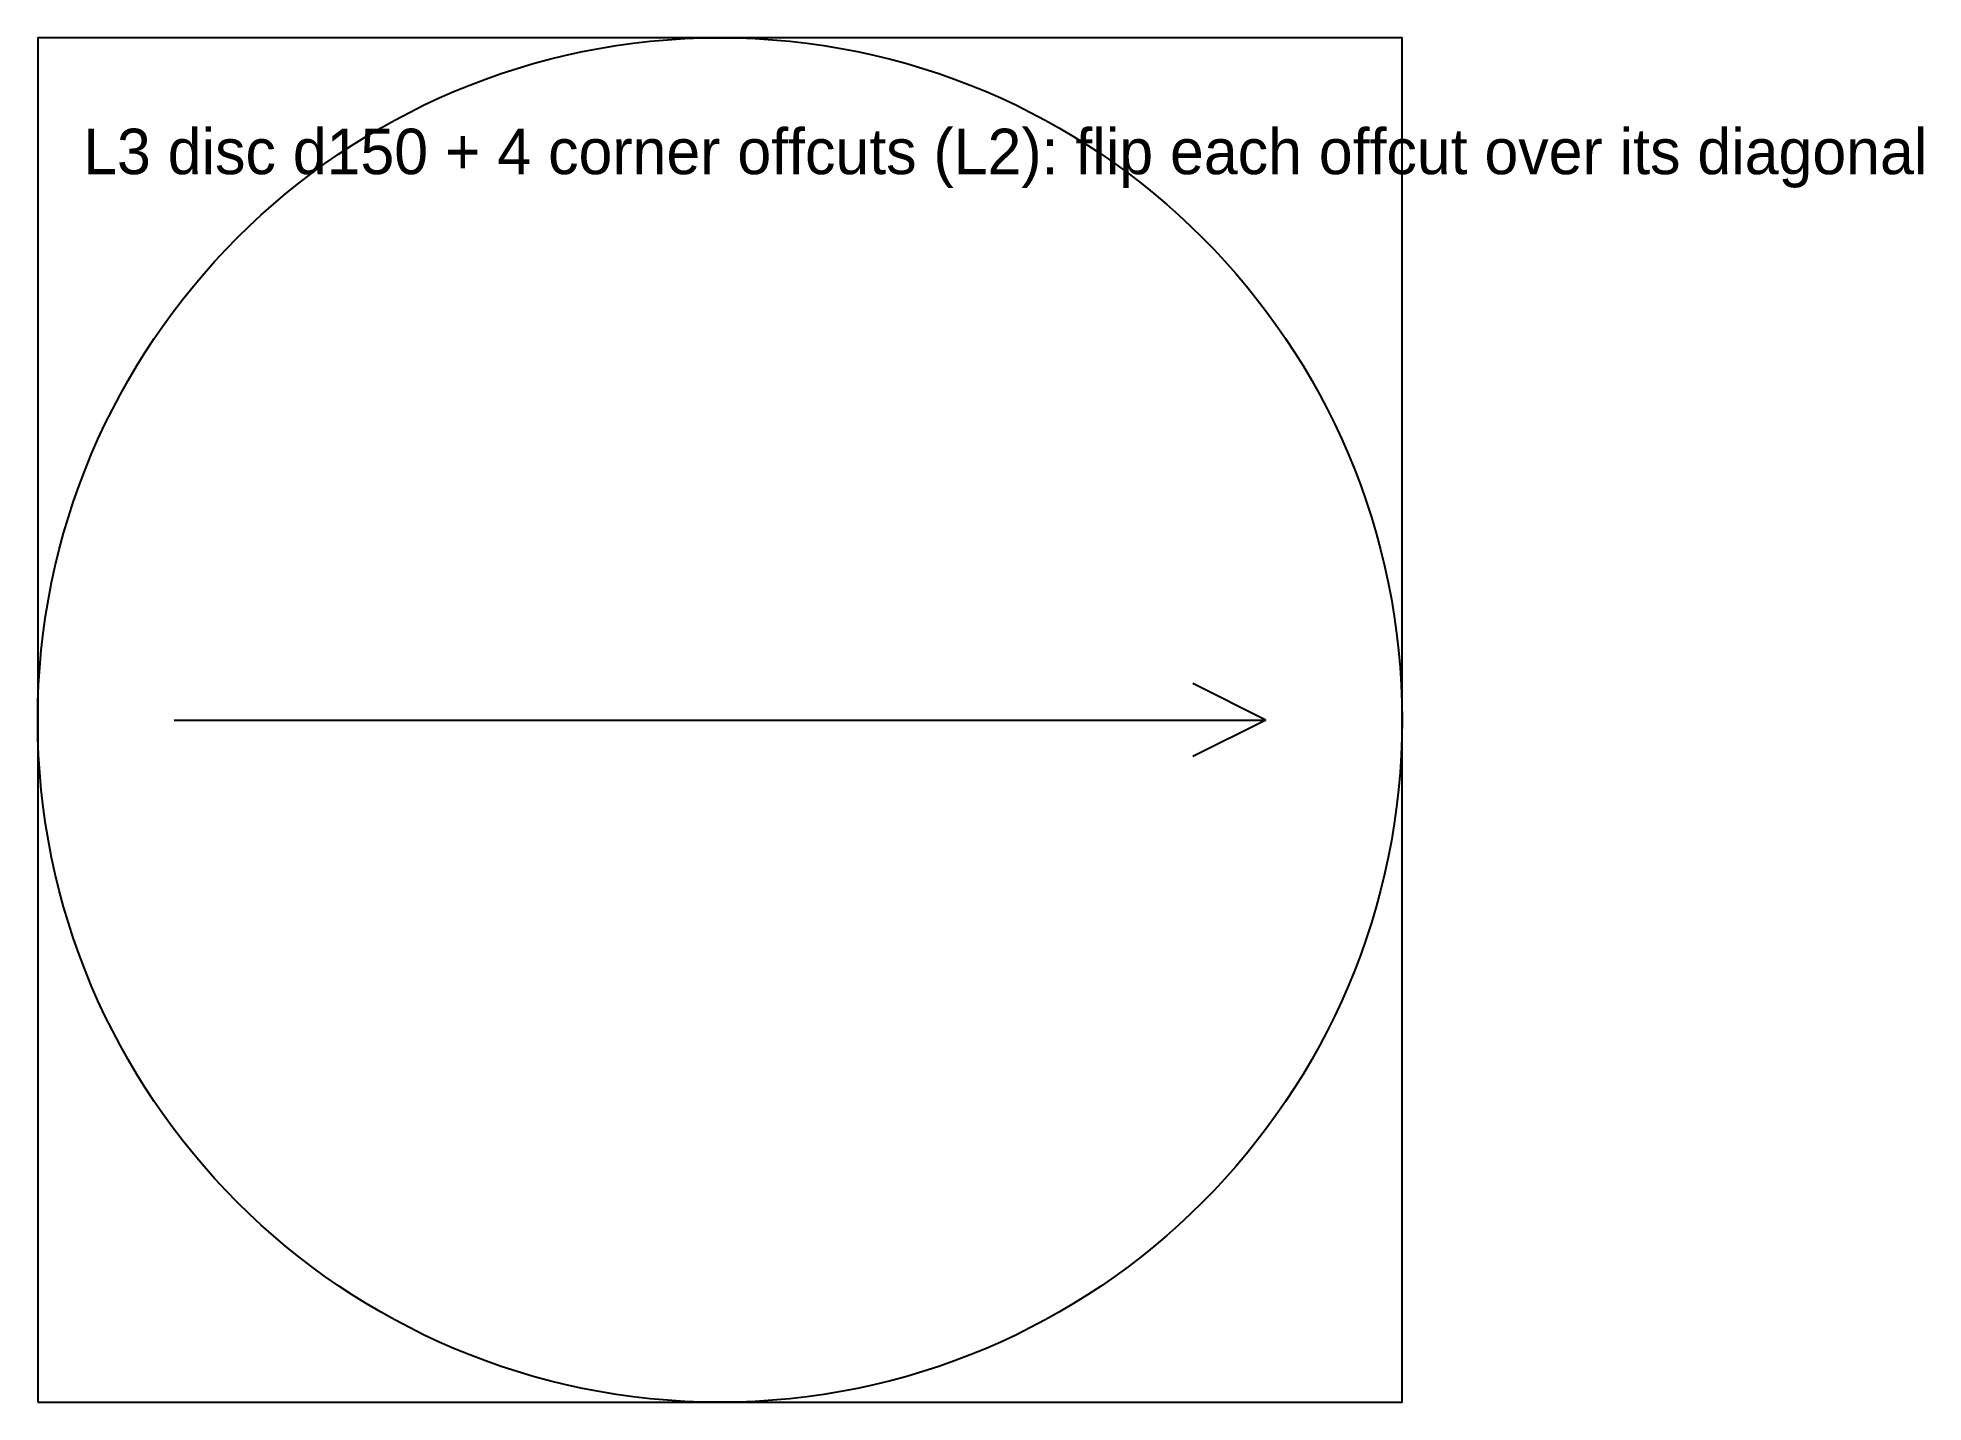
# Model space of a CAD drawing. Header units: metres. Extents: x 0 to 207, y 0 to 150.
import ezdxf

# ---------------------------------------------------------------- set-up
doc = ezdxf.new("R2010")
doc.units = ezdxf.units.M
doc.layers.add('CUT', color=1, linetype='CONTINUOUS')
doc.layers.add('MARK', color=5, linetype='CONTINUOUS')

msp = doc.modelspace()

# ---------------------------------------------------------------- linework, layer by layer
at = {"layer": 'CUT'}
msp.add_lwpolyline([(0, 0), (150, 0), (150, 150), (0, 150)], close=True, dxfattribs=at)
msp.add_circle((75, 75), 75, dxfattribs=at)
at = {"layer": 'MARK'}
for p, q in [((135, 75), (127, 79)), ((15, 75), (135, 75)), ((135, 75), (127, 71))]:
    msp.add_line(p, q, dxfattribs=at)

# ---------------------------------------------------------------- texts
msp.add_text('L3 disc d150 + 4 corner offcuts (L2): flip each offcut over its diagonal', height=5, dxfattribs=at).set_placement((5, 135))

doc.saveas('drawing.dxf')
